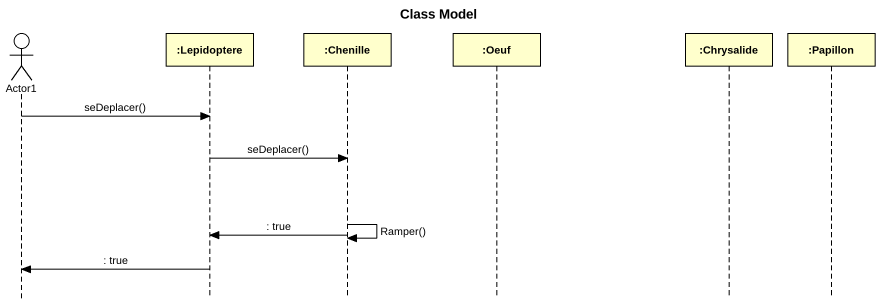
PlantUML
@startuml
title Class Model
hide footbox
actor Actor1
participant ":Lepidoptere" as Lepidoptere
participant ":Chenille" as Chenille
participant ":Oeuf" as Oeuf
participant ":Chrysalide" as Chrysalide
participant ":Papillon" as Papillon

Actor1 -> Lepidoptere : seDeplacer()
Lepidoptere -> Chenille : seDeplacer()
Chenille -> Chenille : Ramper()
Chenille -> Lepidoptere : : true
Lepidoptere -> Actor1 : : true
@enduml
